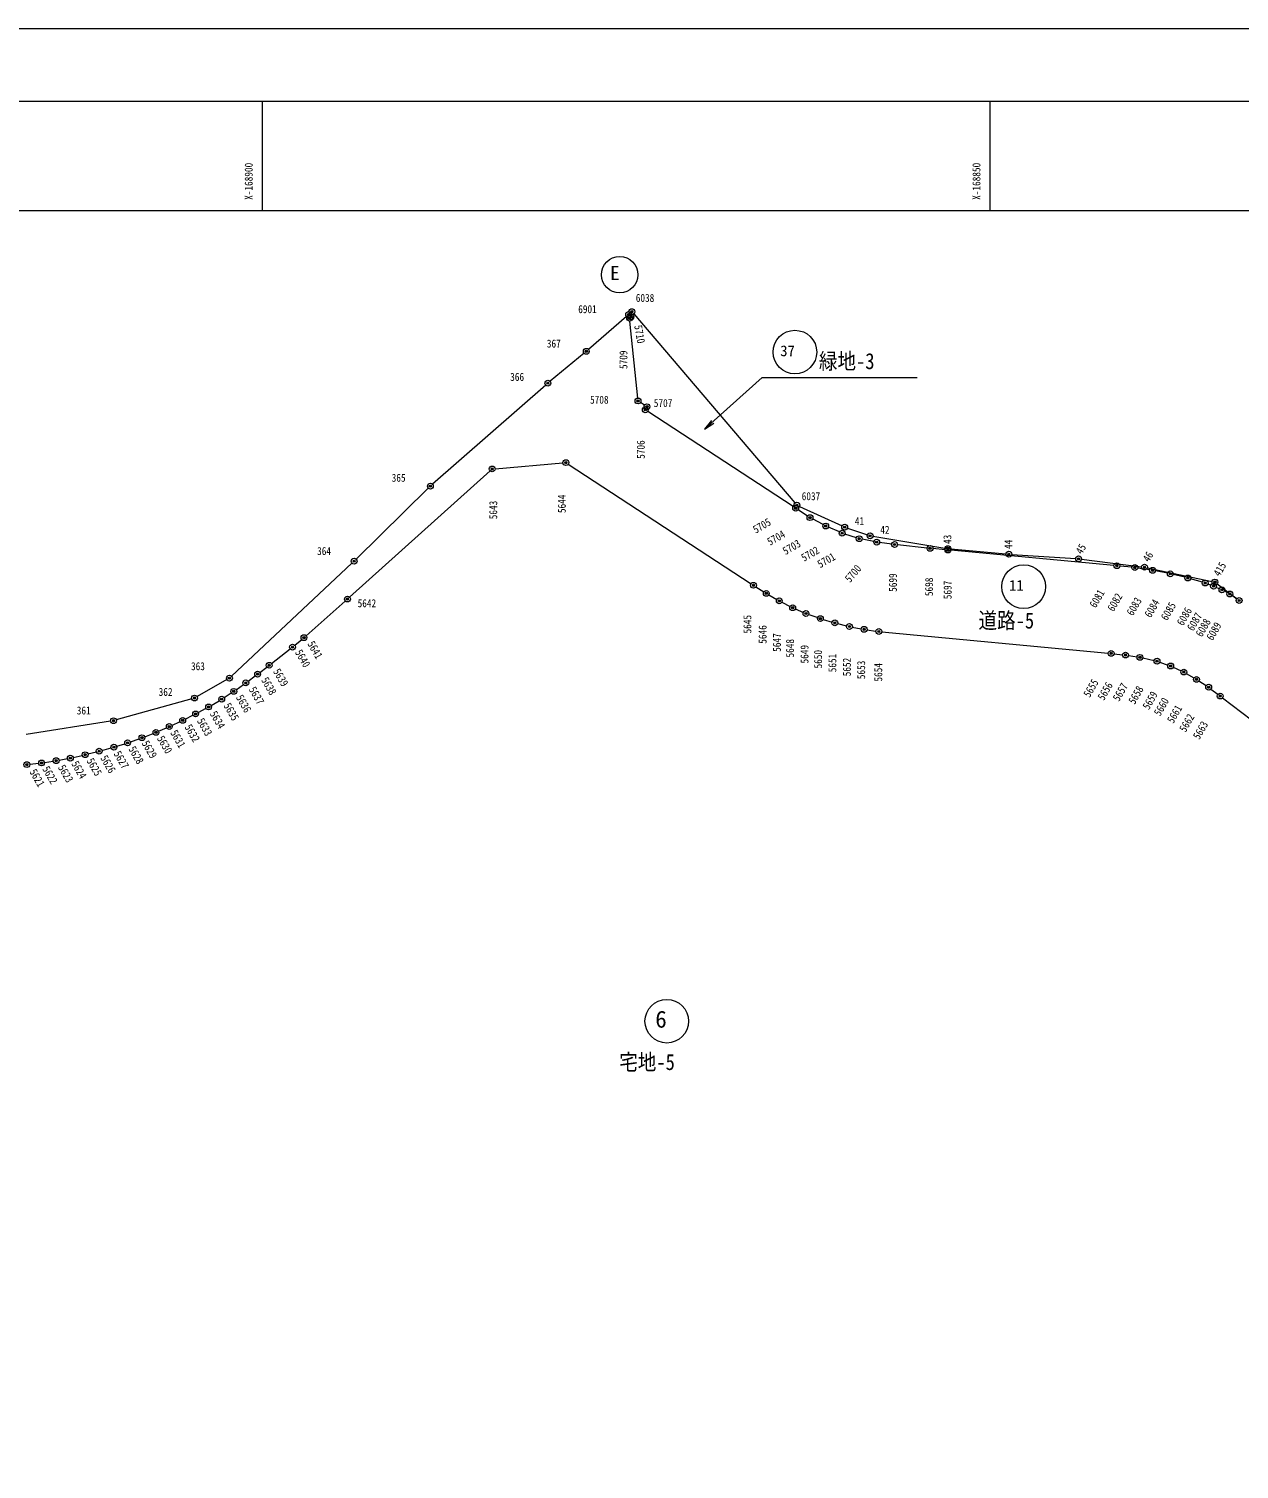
# Model space of a CAD drawing. Units: millimetres, scale not verified. Extents: x -26 to 817, y -26 to 570.
# Drawn here: x 333.8 to 500.1, y 371.1 to 569 of the extents above; entities that cross this region are included whole.
import ezdxf
from ezdxf.enums import TextEntityAlignment as Align

# ---------------------------------------------------------------- set-up
doc = ezdxf.new("R2010")
doc.units = ezdxf.units.MM
doc.header["$LTSCALE"] = 0.6
doc.header["$PDMODE"] = 32
doc.header["$PDSIZE"] = 0.3
for name, color, linetype, lineweight in [('0-0_0', 7, 'Continuous', 18), ('0-1_HOJOSO', 1, 'Continuous', 18), ('0-2_LAYER001', 3, 'Continuous', 18), ('0-3_LAYER002', 2, 'Continuous', 18), ('0-4_LAYER003', 8, 'Continuous', 18), ('0-5_LAYER004', 7, 'Continuous', 18), ('0-7_LAYER006', 2, 'Continuous', 18)]:
    doc.layers.add(name, color=color, linetype=linetype, lineweight=lineweight)
doc.styles.add('ＭＳ ゴシック', font='')
doc.styles.get('ＭＳ ゴシック').set_extended_font_data('MS Gothic')

# ---------------------------------------------------------------- blocks, each defined once
blk = doc.blocks.new('JEC-PLOTMK3')
at = {"layer": '0-0_0'}
blk.add_circle((0, 0), 0.5, dxfattribs=at)
blk.add_point((0, 0), dxfattribs=at)
blk = doc.blocks.new('JEC-CSTRNG5')
at = {"layer": '0-0_0'}
blk.add_circle((0, 0), 3, dxfattribs=at)
at = {"layer": '0-0_0', "style": 'ＭＳ ゴシック'}
blk.add_text('6', height=2.333, dxfattribs=at).set_placement((-1.591, -1.5909), align=Align.BOTTOM_LEFT)
blk = doc.blocks.new('JEC-CSTRNG10')
at = {"layer": '0-0_0'}
blk.add_circle((0, 0), 3, dxfattribs=at)
at = {"layer": '0-0_0', "style": 'ＭＳ ゴシック'}
blk.add_text('11', height=1.475, dxfattribs=at).set_placement((-2.0125, -1.0062), align=Align.BOTTOM_LEFT)
blk = doc.blocks.new('JEC-CSTRNG36')
at = {"layer": '0-0_0'}
blk.add_circle((0, 0), 3, dxfattribs=at)
at = {"layer": '0-0_0', "style": 'ＭＳ ゴシック'}
blk.add_text('37', height=1.475, dxfattribs=at).set_placement((-2.0125, -1.0063), align=Align.BOTTOM_LEFT)
blk = doc.blocks.new('JEC-CSTRNG45')
at = {"layer": '0-0_0'}
blk.add_circle((0, 0), 2.5, dxfattribs=at)
at = {"layer": '0-0_0', "style": 'ＭＳ ゴシック'}
blk.add_text('E', height=1.944, dxfattribs=at).set_placement((-1.3258, -1.3258), align=Align.BOTTOM_LEFT)

msp = doc.modelspace()

# ---------------------------------------------------------------- linework, layer by layer
at = {"layer": '0-1_HOJOSO'}
msp.add_lwpolyline([(0, 544), (0, 0), (791, 0), (791, 544)], close=True, dxfattribs=at)
at = {"layer": '0-2_LAYER001', "color": 1}
msp.add_line((806, 569), (-15, 569), dxfattribs=at)
at = {"layer": '0-2_LAYER001', "color": 7}
msp.add_lwpolyline([(-15, -15), (806, -15), (806, 559), (-15, 559)], close=True, dxfattribs=at)
for points in [[(426.6166, 513.9815), (434.5327, 521.0787), (455.8243, 521.0787)], [(427.5666, 515.1689), (426.6166, 513.9815), (427.9003, 514.7966)]]:
    msp.add_lwpolyline(points, dxfattribs=at)
at = {"layer": '0-3_LAYER002'}
msp.add_lwpolyline([(0, 0), (791, 0), (791, 544), (0, 544)], close=True, dxfattribs=at)
at = {"layer": '0-4_LAYER003'}
for p, q in [((365.8503, 544), (365.8503, 559)), ((465.8503, 544), (465.8503, 559))]:
    msp.add_line(p, q, dxfattribs=at)
at = {"layer": '0-7_LAYER006'}
for p, q in [((415.8846, 529.486), (410.666, 524.9433)), ((416.2266, 529.7039), (416.454, 529.4514)), ((416.4884, 530.0109), (416.3243, 529.8684)), ((416.3243, 529.2466), (416.4943, 529.4066)), ((417.4303, 518.2586), (416.3644, 528.8486)), ((416.8859, 529.8263), (439.0408, 503.847)), ((410.0562, 524.4255), (405.3924, 520.5637)), ((404.7835, 520.045), (389.2391, 506.4203)), ((418.3635, 517.2884), (417.8071, 517.6449)), ((418.6604, 516.9977), (418.5123, 516.7196)), ((438.8016, 503.3397), (418.807, 516.4256)), ((397.8329, 508.5567), (407.1618, 509.3546)), ((407.8951, 509.1697), (432.9996, 492.7516)), ((377.8398, 490.9061), (397.1369, 508.2552)), ((388.6532, 505.8761), (378.7474, 496.1292)), ((440.7696, 502.0517), (439.471, 502.9016)), ((439.6637, 503.3755), (445.5069, 500.6878)), ((442.9155, 500.8651), (441.4571, 501.6442)), ((445.1612, 499.8575), (443.6354, 500.5178)), ((447.486, 499.0606), (445.9086, 499.5747)), ((446.2489, 500.3916), (448.9837, 499.4597)), ((449.884, 498.5348), (448.2586, 498.8585)), ((449.757, 499.2658), (459.6536, 497.6395)), ((452.3276, 498.1918), (450.673, 498.4054)), ((457.2087, 497.6483), (453.1219, 498.097)), ((459.658, 497.4137), (458.0046, 497.5676)), ((460.4467, 497.5383), (468.034, 496.8469)), ((482.876, 495.2576), (460.4546, 497.3397)), ((468.8315, 496.7842), (477.6172, 496.203)), ((378.1706, 495.575), (361.6201, 480.0503)), ((478.4132, 496.1264), (486.6675, 495.0809)), ((485.3384, 495.0094), (483.6722, 495.1799)), ((487.783, 494.6518), (486.1316, 494.9075)), ((487.4557, 494.9478), (496.353, 493.0654)), ((490.2157, 494.1932), (488.5709, 494.5141)), ((492.6315, 493.6285), (490.9972, 494.0228)), ((495.0162, 492.9543), (493.4044, 493.423)), ((433.6726, 492.3192), (434.7581, 491.6341)), ((435.4427, 491.2205), (436.536, 490.5888)), ((496.1859, 492.5474), (495.7747, 492.7019)), ((497.3449, 492.0688), (496.9277, 492.2485)), ((497.0628, 492.7406), (499.7619, 490.6887)), ((498.441, 491.5241), (498.0657, 491.7232)), ((499.7514, 490.6743), (499.1232, 491.109)), ((371.8636, 485.604), (377.243, 490.3733)), ((437.2388, 490.2071), (438.3679, 489.6322)), ((439.0907, 489.29), (440.178, 488.8133)), ((440.9219, 488.5207), (442.1587, 488.0886)), ((442.9196, 487.8423), (444.131, 487.481)), ((444.9024, 487.2697), (446.1362, 486.9616)), ((370.3004, 484.2918), (371.2563, 485.0835)), ((446.9174, 486.7905), (448.1472, 486.5587)), ((448.9362, 486.4275), (450.1684, 486.2498)), ((450.9626, 486.155), (482.0881, 483.2143)), ((367.1119, 481.7925), (369.6768, 483.7908)), ((482.8836, 483.1299), (484.0591, 482.9914)), ((365.5241, 480.5736), (366.4786, 481.3036)), ((484.8514, 482.882), (486.0433, 482.6932)), ((486.8288, 482.5438), (488.3959, 482.1954)), ((489.1633, 481.9749), (490.2873, 481.5763)), ((491.0276, 481.2753), (492.107, 480.778)), ((360.9808, 479.5786), (356.8758, 477.2387)), ((363.8956, 479.3589), (364.885, 480.0924)), ((492.8163, 480.4098), (493.8644, 479.8014)), ((494.5471, 479.3848), (495.5495, 478.7425)), ((360.6002, 477.0999), (361.5885, 477.7394)), ((362.2512, 478.1872), (363.2475, 478.8901)), ((496.2039, 478.2835), (497.1567, 477.5538)), ((497.7924, 477.0681), (519.4482, 460.5572)), ((356.1431, 476.9328), (345.7835, 474.0325)), ((357.0309, 475.0455), (358.1177, 475.6277)), ((358.8142, 476.021), (359.9205, 476.6783)), ((345.0032, 473.8621), (333.4014, 472.0252)), ((353.4315, 473.2884), (354.5412, 473.8009)), ((355.262, 474.1477), (356.3206, 474.6776)), ((347.7134, 471.026), (348.9332, 471.4573)), ((349.6842, 471.7327), (350.8524, 472.1766)), ((351.5931, 472.4783), (352.7016, 472.961)), ((339.856, 468.871), (341.1127, 469.1623)), ((341.8897, 469.3523), (343.0429, 469.649)), ((343.8165, 469.8528), (345.0681, 470.1905)), ((345.8355, 470.4158), (346.9551, 470.7715)), ((333.8879, 467.937), (335.1188, 468.0743)), ((335.9114, 468.1814), (337.1213, 468.3738)), ((337.9102, 468.5061), (339.0724, 468.7111))]:
    msp.add_line(p, q, dxfattribs=at)

# ---------------------------------------------------------------- block references
at = {"layer": '0-2_LAYER001'}
for name, p in [('JEC-CSTRNG45', (414.9575, 535.2154)), ('JEC-CSTRNG36', (439.0285, 524.5787)), ('JEC-CSTRNG10', (470.4716, 492.3511)), ('JEC-CSTRNG5', (421.4302, 432.6366))]:
    msp.add_blockref(name, p, dxfattribs=at)
at = {"layer": '0-5_LAYER004', "xscale": 0.8, "yscale": 0.8}
for p in [(416.6263, 530.1306), (416.1863, 529.7487), (416.3243, 529.2466), (416.4943, 529.4066), (410.3643, 524.6807), (405.0843, 520.3087), (417.4703, 517.8607), (418.4723, 516.6447), (418.7003, 517.0726), (397.4343, 508.5226), (407.5603, 509.3886), (388.9383, 506.1566), (439.1363, 503.1206), (439.3003, 503.5426), (441.1043, 501.8326), (443.2683, 500.6766), (445.8703, 500.5206), (445.5283, 499.6986), (447.8663, 498.9366), (449.3623, 499.3306), (450.2763, 498.4566), (452.7243, 498.1406), (457.6063, 497.6046), (460.0483, 497.5746), (460.0563, 497.3766), (468.4323, 496.8106), (378.4623, 495.8486), (478.0163, 496.1766), (483.2743, 495.2206), (485.7363, 494.9686), (487.0643, 495.0306), (488.1783, 494.5906), (433.3343, 492.5326), (490.6083, 494.1166), (493.0203, 493.5346), (495.4003, 492.8427), (496.7443, 492.9826), (377.5423, 490.6386), (435.0963, 491.4206), (496.5603, 492.4066), (497.7123, 491.9106), (498.7943, 491.3366), (500.0803, 490.4466), (436.8823, 490.3886), (438.7243, 489.4507), (440.5443, 488.6526), (442.5363, 487.9566), (444.5143, 487.3666), (446.5243, 486.8646), (371.5643, 485.3386), (448.5403, 486.4846), (450.5643, 486.1926), (369.9923, 484.0367), (482.4863, 483.1766), (484.4563, 482.9446), (486.4383, 482.6306), (366.7963, 481.5466), (488.7863, 482.1086), (490.6643, 481.4426), (492.4703, 480.6106), (361.3283, 479.7766), (363.5743, 479.1206), (365.2063, 480.3306), (494.2103, 479.6006), (356.5283, 477.0406), (360.2643, 476.8826), (361.9243, 477.9566), (495.8863, 478.5266), (497.4743, 477.3106), (356.6783, 474.8566), (358.4703, 475.8167), (345.3983, 473.9247), (353.0683, 473.1206), (354.9043, 473.9686), (347.3363, 470.8926), (349.3103, 471.5906), (351.2263, 472.3186), (339.4663, 468.7806), (341.5023, 469.2526), (343.4303, 469.7486), (345.4543, 470.2946), (333.4903, 467.8926), (335.5163, 468.1187), (337.5163, 468.4366)]:
    msp.add_blockref('JEC-PLOTMK3', p, dxfattribs=at)

# ---------------------------------------------------------------- texts
at = {"layer": '0-4_LAYER003', "color": 7, "style": 'ＭＳ ゴシック', "width": 0.85}
for s, p in [('X-168900', (364.8503, 545.5)), ('X-168850', (464.8503, 545.5))]:
    msp.add_text(s, height=1.1, rotation=90, dxfattribs=at).set_placement(p, align=Align.BOTTOM_LEFT)
at = {"layer": '0-5_LAYER004', "style": 'ＭＳ ゴシック', "width": 0.85}
for s, p in [('6038', (417.1647, 531.145)), ('6901', (409.2559, 529.5976)), ('367', (404.9433, 524.8716)), ('366', (399.9079, 520.294)), ('5708', (410.882, 517.155)), ('5707', (419.6449, 516.6973)), ('365', (383.6245, 506.4303)), ('6037', (439.9663, 503.8983)), ('41', (447.2703, 500.4706)), ('42', (450.7623, 499.2806)), ('364', (373.378, 496.3615)), ('5642', (378.9423, 489.1886)), ('363', (356.0484, 480.536)), ('362', (351.6015, 477.0046)), ('361', (340.3536, 474.4542))]:
    msp.add_text(s, height=1.1, dxfattribs=at).set_placement(p, align=Align.BOTTOM_LEFT)
for s, rotation, p in [('5710', 280, (416.621, 528.1421)), ('5709', 90, (416.3448, 522.2508)), ('5706', 90, (418.7293, 509.9125)), ('5644', 90, (407.8738, 502.4575)), ('5643', 90, (398.4569, 501.6074)), ('5705', 30, (433.8219, 499.3268)), ('5704', 30, (435.7838, 497.6592)), ('5703', 30, (437.9091, 496.384)), ('43', 90, (460.86, 498.2069)), ('5702', 30, (440.4568, 495.4603)), ('5701', 30, (442.6802, 494.5775)), ('44', 90, (469.2305, 497.5202)), ('45', 60, (478.7659, 496.5407)), ('46', 60, (487.9825, 495.4766)), ('5700', 50, (446.8655, 492.6156)), ('415', 60, (497.6936, 493.4821)), ('5699', 90, (453.3723, 491.6347)), ('5698', 90, (458.3423, 491.0461)), ('5697', 90, (460.8927, 490.6211)), ('6081', 60, (480.6583, 489.166)), ('6082', 60, (483.1106, 488.6756)), ('6083', 60, (485.7591, 488.087)), ('6084', 60, (488.2114, 487.8254)), ('6085', 60, (490.4675, 487.4331)), ('6086', 60, (492.6582, 486.7137)), ('5645', 90, (433.3778, 485.9126)), ('5646', 90, (435.4704, 484.5066)), ('6087', 60, (494.0642, 485.9944)), ('6088', 60, (495.2413, 485.177)), ('6089', 60, (496.7127, 484.6865)), ('5641', 300, (371.7104, 484.3268)), ('5647', 90, (437.4323, 483.3949)), ('5648', 90, (439.2306, 482.6102)), ('5640', 300, (370.0102, 483.1497)), ('5649', 90, (441.2252, 481.7927)), ('5650', 90, (443.0889, 481.1061)), ('5651', 90, (445.0508, 480.5829)), ('5639', 300, (367.002, 480.5339)), ('5652', 90, (447.0453, 480.0271)), ('5653', 90, (449.0071, 479.6347)), ('5654', 90, (451.3614, 479.3077)), ('5638', 300, (365.3671, 479.3568)), ('5655', 60, (479.8249, 476.8631)), ('5656', 60, (481.7741, 476.4598)), ('5657', 60, (483.8578, 476.3254)), ('5636', 300, (361.9012, 476.9372)), ('5637', 300, (363.6669, 478.0489)), ('5658', 60, (486.0086, 475.9221)), ('5659', 60, (487.9578, 475.1828)), ('5660', 60, (489.5038, 474.309)), ('5634', 300, (358.3045, 474.7138)), ('5635', 300, (360.2009, 475.8255)), ('5661', 60, (491.3185, 473.3008)), ('5632', 300, (354.8386, 472.8827)), ('5633', 300, (356.5388, 473.7329)), ('5662', 60, (492.9989, 472.0909)), ('5663', 60, (494.8809, 471.0827)), ('5629', 300, (348.953, 470.6593)), ('5630', 300, (351.0457, 471.3132)), ('5631', 300, (352.8767, 472.098)), ('5626', 300, (343.2637, 468.6321)), ('5627', 300, (345.0947, 469.2206)), ('5628', 300, (347.122, 469.8746)), ('5621', 300, (333.5199, 466.7356)), ('5622', 300, (335.2855, 467.128)), ('5623', 300, (337.4435, 467.3242)), ('5624', 300, (339.2746, 467.8473)), ('5625', 300, (341.3672, 468.2397))]:
    msp.add_text(s, height=1.1, rotation=rotation, dxfattribs=at).set_placement(p, align=Align.BOTTOM_LEFT)
at = {"layer": '0-7_LAYER006', "color": 7, "style": 'ＭＳ ゴシック', "width": 0.85}
for s, p in [('緑地-3', (442.3285, 521.5787)), ('道路-5', (464.2625, 485.9398)), ('宅地-5', (414.8896, 425.2665))]:
    msp.add_text(s, height=2.199, dxfattribs=at).set_placement(p, align=Align.BOTTOM_LEFT)

doc.saveas('drawing.dxf')
